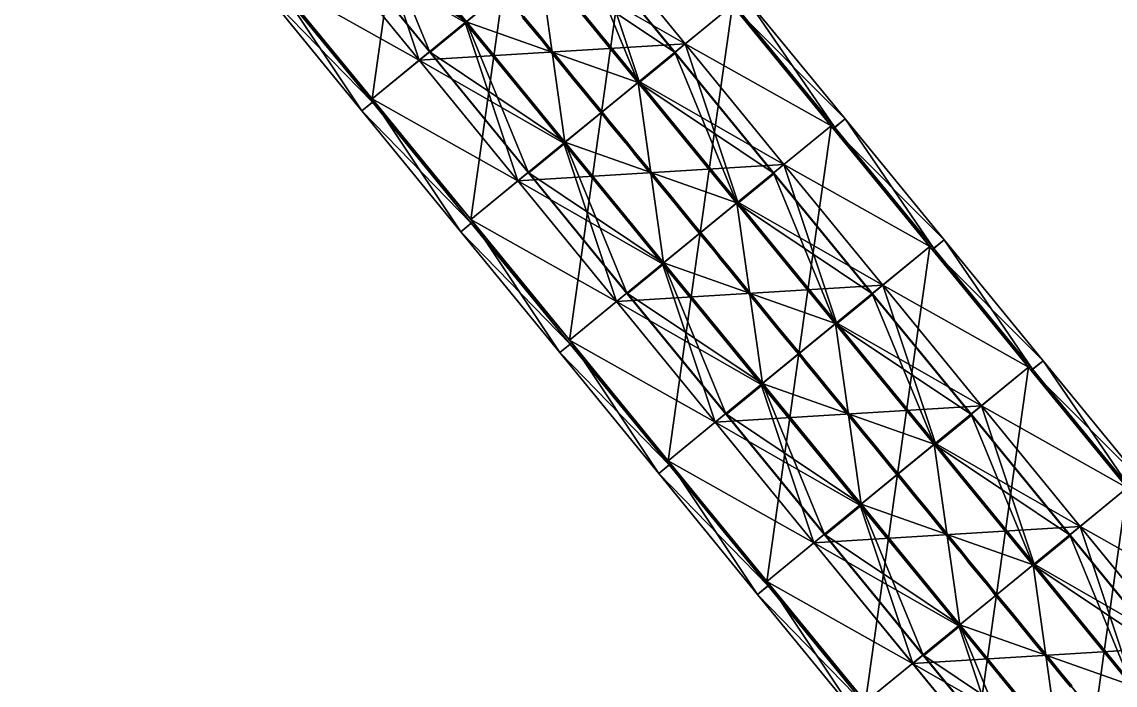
# Model space of a CAD drawing. Header units: metres. Extents: x 84843 to 90196, y 2281619 to 2289011.
# Drawn here: x 86393.33 to 86433.75, y 2288189.47 to 2288213.99 of the extents above; entities that cross this region are included whole.
import ezdxf

# ---------------------------------------------------------------- set-up
doc = ezdxf.new("R2010")
doc.units = ezdxf.units.M
doc.layers.add('Alle objekter', color=41, linetype='Continuous')
doc.layers.add('Brudetalj', color=7, linetype='Continuous', true_color=0xcacaca)
doc.layers.add('Linje - 1', color=5, linetype='Continuous', lineweight=200)

msp = doc.modelspace()

# ---------------------------------------------------------------- linework, layer by layer
at = {"layer": 'Linje - 1'}
msp.add_polyline3d([(86432.136, 2288189.42, 25.615), (86431.819, 2288189.807, 25.602), (86431.503, 2288190.194, 25.59), (86431.186, 2288190.581, 25.577), (86430.869, 2288190.968, 25.565), (86430.553, 2288191.355, 25.552), (86430.236, 2288191.742, 25.539), (86429.919, 2288192.129, 25.527), (86429.603, 2288192.516, 25.514), (86429.286, 2288192.903, 25.502), (86428.969, 2288193.29, 25.489), (86428.653, 2288193.676, 25.476), (86428.336, 2288194.063, 25.464), (86428.019, 2288194.45, 25.451), (86427.703, 2288194.837, 25.439), (86427.386, 2288195.224, 25.426), (86427.069, 2288195.611, 25.413), (86426.753, 2288195.998, 25.401), (86426.436, 2288196.385, 25.388), (86426.119, 2288196.772, 25.376), (86425.803, 2288197.159, 25.363), (86425.486, 2288197.546, 25.35), (86425.169, 2288197.933, 25.338), (86424.853, 2288198.32, 25.325), (86424.536, 2288198.707, 25.313), (86424.219, 2288199.094, 25.3), (86423.903, 2288199.481, 25.287), (86423.586, 2288199.868, 25.275), (86423.269, 2288200.254, 25.262), (86422.953, 2288200.641, 25.25), (86422.636, 2288201.028, 25.237), (86422.319, 2288201.415, 25.224), (86422.003, 2288201.802, 25.212), (86421.686, 2288202.189, 25.199), (86421.369, 2288202.576, 25.187), (86421.053, 2288202.963, 25.174), (86420.736, 2288203.35, 25.161), (86420.42, 2288203.737, 25.149), (86420.103, 2288204.124, 25.136), (86419.786, 2288204.511, 25.124), (86419.47, 2288204.898, 25.111), (86419.153, 2288205.285, 25.098), (86418.836, 2288205.672, 25.086), (86418.52, 2288206.059, 25.073), (86418.203, 2288206.446, 25.061), (86417.886, 2288206.833, 25.048), (86417.57, 2288207.219, 25.035), (86417.253, 2288207.606, 25.023), (86416.936, 2288207.993, 25.01), (86416.62, 2288208.38, 24.998), (86416.303, 2288208.767, 24.985), (86415.986, 2288209.154, 24.972), (86415.67, 2288209.541, 24.96), (86415.353, 2288209.928, 24.947), (86415.036, 2288210.315, 24.935), (86414.72, 2288210.702, 24.922), (86414.403, 2288211.089, 24.909), (86414.086, 2288211.476, 24.897), (86413.77, 2288211.863, 24.884), (86413.453, 2288212.25, 24.872), (86413.136, 2288212.637, 24.859), (86412.82, 2288213.024, 24.846), (86412.503, 2288213.411, 24.834), (86412.186, 2288213.797, 24.821), (86411.87, 2288214.184, 24.809)], dxfattribs=at)

# ---------------------------------------------------------------- meshes
at = {"layer": 'Alle objekter'}
mesh = msp.add_polyface(dxfattribs=at)
corners = [(86408.018, 2288212.575, 24.179), (86404.368, 2288217.035, 24.033), (86404.369, 2288217.034, 24.008), (86408.018, 2288212.574, 24.154), (86406.071, 2288218.428, 24.033), (86406.071, 2288218.427, 24.008), (86409.721, 2288213.968, 24.179), (86409.721, 2288213.968, 24.154)]
mesh.append_faces([[corners[k] for k in face] for face in [(0, 1, 2), (0, 2, 3), (1, 4, 5), (1, 5, 2), (4, 6, 7), (4, 7, 5), (6, 0, 3), (6, 3, 7), (5, 7, 3), (5, 3, 2), (6, 4, 1), (6, 1, 0)]])
mesh = msp.add_polyface(dxfattribs=at)
corners = [(86408.426, 2288212.878, 24.17), (86404.775, 2288217.339, 24.024), (86404.763, 2288217.33, 24.018), (86408.415, 2288212.868, 24.164), (86406.129, 2288218.448, 19.552), (86406.118, 2288218.438, 19.546), (86409.78, 2288213.986, 19.697), (86409.769, 2288213.976, 19.691)]
mesh.append_faces([[corners[k] for k in face] for face in [(0, 1, 2), (0, 2, 3), (1, 4, 5), (1, 5, 2), (4, 6, 7), (4, 7, 5), (6, 0, 3), (6, 3, 7), (5, 7, 3), (5, 3, 2), (6, 4, 1), (6, 1, 0)]])
mesh = msp.add_polyface(dxfattribs=at)
corners = [(86417.859, 2288213.182, 24.324), (86416.156, 2288211.789, 24.324), (86416.157, 2288211.788, 24.299), (86417.859, 2288213.181, 24.299), (86412.507, 2288216.248, 24.179), (86412.507, 2288216.248, 24.154), (86414.209, 2288217.642, 24.179), (86414.209, 2288217.641, 24.154)]
mesh.append_faces([[corners[k] for k in face] for face in [(0, 1, 2), (0, 2, 3), (1, 4, 5), (1, 5, 2), (4, 6, 7), (4, 7, 5), (6, 0, 3), (6, 3, 7), (5, 7, 3), (5, 3, 2), (6, 4, 1), (6, 1, 0)]])
mesh = msp.add_polyface(dxfattribs=at)
corners = [(86417.483, 2288212.84, 24.315), (86416.129, 2288211.731, 19.842), (86416.14, 2288211.741, 19.837), (86417.495, 2288212.849, 24.309), (86412.477, 2288216.193, 19.697), (86412.489, 2288216.202, 19.691), (86413.832, 2288217.301, 24.17), (86413.843, 2288217.311, 24.164)]
mesh.append_faces([[corners[k] for k in face] for face in [(0, 1, 2), (0, 2, 3), (1, 4, 5), (1, 5, 2), (4, 6, 7), (4, 7, 5), (6, 0, 3), (6, 3, 7), (5, 7, 3), (5, 3, 2), (6, 4, 1), (6, 1, 0)]])
mesh = msp.add_polyface(dxfattribs=at)
corners = [(86413.409, 2288209.54, 19.854), (86409.759, 2288214, 19.709), (86409.76, 2288213.999, 19.679), (86413.409, 2288209.54, 19.824), (86412.468, 2288216.217, 19.709), (86412.468, 2288216.216, 19.679), (86416.117, 2288211.757, 19.854), (86416.118, 2288211.756, 19.824)]
mesh.append_faces([[corners[k] for k in face] for face in [(0, 1, 2), (0, 2, 3), (1, 4, 5), (1, 5, 2), (4, 6, 7), (4, 7, 5), (6, 0, 3), (6, 3, 7), (5, 7, 3), (5, 3, 2), (6, 4, 1), (6, 1, 0)]])
mesh = msp.add_polyface(dxfattribs=at)
corners = [(86411.668, 2288208.115, 24.324), (86408.018, 2288212.575, 24.179), (86408.018, 2288212.574, 24.154), (86411.668, 2288208.115, 24.299), (86409.721, 2288213.968, 24.179), (86409.721, 2288213.968, 24.154), (86413.37, 2288209.509, 24.324), (86413.371, 2288209.508, 24.299)]
mesh.append_faces([[corners[k] for k in face] for face in [(0, 1, 2), (0, 2, 3), (1, 4, 5), (1, 5, 2), (4, 6, 7), (4, 7, 5), (6, 0, 3), (6, 3, 7), (5, 7, 3), (5, 3, 2), (6, 4, 1), (6, 1, 0)]])
mesh = msp.add_polyface(dxfattribs=at)
corners = [(86412.077, 2288208.416, 24.315), (86408.426, 2288212.878, 24.17), (86408.415, 2288212.868, 24.164), (86412.066, 2288208.406, 24.309), (86409.78, 2288213.986, 19.697), (86409.769, 2288213.976, 19.691), (86413.432, 2288209.524, 19.842), (86413.42, 2288209.515, 19.837)]
mesh.append_faces([[corners[k] for k in face] for face in [(0, 1, 2), (0, 2, 3), (1, 4, 5), (1, 5, 2), (4, 6, 7), (4, 7, 5), (6, 0, 3), (6, 3, 7), (5, 7, 3), (5, 3, 2), (6, 4, 1), (6, 1, 0)]])
mesh = msp.add_polyface(dxfattribs=at)
corners = [(86421.508, 2288208.722, 24.469), (86419.806, 2288207.329, 24.469), (86419.806, 2288207.328, 24.444), (86421.509, 2288208.722, 24.444), (86416.156, 2288211.789, 24.324), (86416.157, 2288211.788, 24.299), (86417.859, 2288213.182, 24.324), (86417.859, 2288213.181, 24.299)]
mesh.append_faces([[corners[k] for k in face] for face in [(0, 1, 2), (0, 2, 3), (1, 4, 5), (1, 5, 2), (4, 6, 7), (4, 7, 5), (6, 0, 3), (6, 3, 7), (5, 7, 3), (5, 3, 2), (6, 4, 1), (6, 1, 0)]])
mesh = msp.add_polyface(dxfattribs=at)
corners = [(86421.134, 2288208.378, 24.46), (86419.78, 2288207.27, 19.988), (86419.792, 2288207.279, 19.982), (86421.146, 2288208.387, 24.454), (86416.129, 2288211.731, 19.842), (86416.14, 2288211.741, 19.837), (86417.483, 2288212.84, 24.315), (86417.495, 2288212.849, 24.309)]
mesh.append_faces([[corners[k] for k in face] for face in [(0, 1, 2), (0, 2, 3), (1, 4, 5), (1, 5, 2), (4, 6, 7), (4, 7, 5), (6, 0, 3), (6, 3, 7), (5, 7, 3), (5, 3, 2), (6, 4, 1), (6, 1, 0)]])
mesh = msp.add_polyface(dxfattribs=at)
corners = [(86417.059, 2288205.081, 19.999), (86413.409, 2288209.54, 19.854), (86413.409, 2288209.54, 19.824), (86417.059, 2288205.08, 19.969), (86416.117, 2288211.757, 19.854), (86416.118, 2288211.756, 19.824), (86419.767, 2288207.297, 19.999), (86419.768, 2288207.297, 19.969)]
mesh.append_faces([[corners[k] for k in face] for face in [(0, 1, 2), (0, 2, 3), (1, 4, 5), (1, 5, 2), (4, 6, 7), (4, 7, 5), (6, 0, 3), (6, 3, 7), (5, 7, 3), (5, 3, 2), (6, 4, 1), (6, 1, 0)]])
mesh = msp.add_polyface(dxfattribs=at)
corners = [(86415.317, 2288203.656, 24.469), (86411.668, 2288208.115, 24.324), (86411.668, 2288208.115, 24.299), (86415.318, 2288203.655, 24.444), (86413.37, 2288209.509, 24.324), (86413.371, 2288209.508, 24.299), (86417.02, 2288205.049, 24.469), (86417.02, 2288205.049, 24.444)]
mesh.append_faces([[corners[k] for k in face] for face in [(0, 1, 2), (0, 2, 3), (1, 4, 5), (1, 5, 2), (4, 6, 7), (4, 7, 5), (6, 0, 3), (6, 3, 7), (5, 7, 3), (5, 3, 2), (6, 4, 1), (6, 1, 0)]])
mesh = msp.add_polyface(dxfattribs=at)
corners = [(86415.729, 2288203.954, 24.46), (86412.077, 2288208.416, 24.315), (86412.066, 2288208.406, 24.309), (86415.717, 2288203.945, 24.454), (86413.432, 2288209.524, 19.842), (86413.42, 2288209.515, 19.837), (86417.083, 2288205.062, 19.988), (86417.072, 2288205.053, 19.982)]
mesh.append_faces([[corners[k] for k in face] for face in [(0, 1, 2), (0, 2, 3), (1, 4, 5), (1, 5, 2), (4, 6, 7), (4, 7, 5), (6, 0, 3), (6, 3, 7), (5, 7, 3), (5, 3, 2), (6, 4, 1), (6, 1, 0)]])
mesh = msp.add_polyface(dxfattribs=at)
corners = [(86425.158, 2288204.263, 24.614), (86423.455, 2288202.869, 24.614), (86423.456, 2288202.869, 24.589), (86425.158, 2288204.262, 24.589), (86419.806, 2288207.329, 24.469), (86419.806, 2288207.328, 24.444), (86421.508, 2288208.722, 24.469), (86421.509, 2288208.722, 24.444)]
mesh.append_faces([[corners[k] for k in face] for face in [(0, 1, 2), (0, 2, 3), (1, 4, 5), (1, 5, 2), (4, 6, 7), (4, 7, 5), (6, 0, 3), (6, 3, 7), (5, 7, 3), (5, 3, 2), (6, 4, 1), (6, 1, 0)]])
mesh = msp.add_polyface(dxfattribs=at)
corners = [(86424.786, 2288203.916, 24.605), (86423.431, 2288202.808, 20.133), (86423.443, 2288202.817, 20.127), (86424.797, 2288203.926, 24.6), (86419.78, 2288207.27, 19.988), (86419.792, 2288207.279, 19.982), (86421.134, 2288208.378, 24.46), (86421.146, 2288208.387, 24.454)]
mesh.append_faces([[corners[k] for k in face] for face in [(0, 1, 2), (0, 2, 3), (1, 4, 5), (1, 5, 2), (4, 6, 7), (4, 7, 5), (6, 0, 3), (6, 3, 7), (5, 7, 3), (5, 3, 2), (6, 4, 1), (6, 1, 0)]])
mesh = msp.add_polyface(dxfattribs=at)
corners = [(86420.708, 2288200.621, 20.144), (86417.059, 2288205.081, 19.999), (86417.059, 2288205.08, 19.969), (86420.709, 2288200.62, 20.114), (86419.767, 2288207.297, 19.999), (86419.768, 2288207.297, 19.969), (86423.417, 2288202.838, 20.144), (86423.417, 2288202.837, 20.114)]
mesh.append_faces([[corners[k] for k in face] for face in [(0, 1, 2), (0, 2, 3), (1, 4, 5), (1, 5, 2), (4, 6, 7), (4, 7, 5), (6, 0, 3), (6, 3, 7), (5, 7, 3), (5, 3, 2), (6, 4, 1), (6, 1, 0)]])
mesh = msp.add_polyface(dxfattribs=at)
corners = [(86418.967, 2288199.196, 24.614), (86415.317, 2288203.656, 24.469), (86415.318, 2288203.655, 24.444), (86418.967, 2288199.196, 24.589), (86417.02, 2288205.049, 24.469), (86417.02, 2288205.049, 24.444), (86420.669, 2288200.589, 24.614), (86420.67, 2288200.589, 24.589)]
mesh.append_faces([[corners[k] for k in face] for face in [(0, 1, 2), (0, 2, 3), (1, 4, 5), (1, 5, 2), (4, 6, 7), (4, 7, 5), (6, 0, 3), (6, 3, 7), (5, 7, 3), (5, 3, 2), (6, 4, 1), (6, 1, 0)]])
mesh = msp.add_polyface(dxfattribs=at)
corners = [(86419.38, 2288199.492, 24.605), (86415.729, 2288203.954, 24.46), (86415.717, 2288203.945, 24.454), (86419.369, 2288199.483, 24.6), (86417.083, 2288205.062, 19.988), (86417.072, 2288205.053, 19.982), (86420.734, 2288200.601, 20.133), (86420.723, 2288200.591, 20.127)]
mesh.append_faces([[corners[k] for k in face] for face in [(0, 1, 2), (0, 2, 3), (1, 4, 5), (1, 5, 2), (4, 6, 7), (4, 7, 5), (6, 0, 3), (6, 3, 7), (5, 7, 3), (5, 3, 2), (6, 4, 1), (6, 1, 0)]])
mesh = msp.add_polyface(dxfattribs=at)
corners = [(86428.808, 2288199.803, 24.759), (86427.105, 2288198.41, 24.759), (86427.106, 2288198.409, 24.734), (86428.808, 2288199.803, 24.734), (86423.455, 2288202.869, 24.614), (86423.456, 2288202.869, 24.589), (86425.158, 2288204.263, 24.614), (86425.158, 2288204.262, 24.589)]
mesh.append_faces([[corners[k] for k in face] for face in [(0, 1, 2), (0, 2, 3), (1, 4, 5), (1, 5, 2), (4, 6, 7), (4, 7, 5), (6, 0, 3), (6, 3, 7), (5, 7, 3), (5, 3, 2), (6, 4, 1), (6, 1, 0)]])
mesh = msp.add_polyface(dxfattribs=at)
corners = [(86428.437, 2288199.455, 24.751), (86427.083, 2288198.346, 20.278), (86427.094, 2288198.356, 20.272), (86428.449, 2288199.464, 24.745), (86423.431, 2288202.808, 20.133), (86423.443, 2288202.817, 20.127), (86424.786, 2288203.916, 24.605), (86424.797, 2288203.926, 24.6)]
mesh.append_faces([[corners[k] for k in face] for face in [(0, 1, 2), (0, 2, 3), (1, 4, 5), (1, 5, 2), (4, 6, 7), (4, 7, 5), (6, 0, 3), (6, 3, 7), (5, 7, 3), (5, 3, 2), (6, 4, 1), (6, 1, 0)]])
mesh = msp.add_polyface(dxfattribs=at)
corners = [(86424.358, 2288196.161, 20.289), (86420.708, 2288200.621, 20.144), (86420.709, 2288200.62, 20.114), (86424.358, 2288196.161, 20.259), (86423.417, 2288202.838, 20.144), (86423.417, 2288202.837, 20.114), (86427.066, 2288198.378, 20.289), (86427.067, 2288198.377, 20.259)]
mesh.append_faces([[corners[k] for k in face] for face in [(0, 1, 2), (0, 2, 3), (1, 4, 5), (1, 5, 2), (4, 6, 7), (4, 7, 5), (6, 0, 3), (6, 3, 7), (5, 7, 3), (5, 3, 2), (6, 4, 1), (6, 1, 0)]])
mesh = msp.add_polyface(dxfattribs=at)
corners = [(86422.617, 2288194.736, 24.759), (86418.967, 2288199.196, 24.614), (86418.967, 2288199.196, 24.589), (86422.617, 2288194.736, 24.734), (86420.669, 2288200.589, 24.614), (86420.67, 2288200.589, 24.589), (86424.319, 2288196.13, 24.759), (86424.32, 2288196.129, 24.734)]
mesh.append_faces([[corners[k] for k in face] for face in [(0, 1, 2), (0, 2, 3), (1, 4, 5), (1, 5, 2), (4, 6, 7), (4, 7, 5), (6, 0, 3), (6, 3, 7), (5, 7, 3), (5, 3, 2), (6, 4, 1), (6, 1, 0)]])
mesh = msp.add_polyface(dxfattribs=at)
corners = [(86423.031, 2288195.031, 24.751), (86419.38, 2288199.492, 24.605), (86419.369, 2288199.483, 24.6), (86423.02, 2288195.021, 24.745), (86420.734, 2288200.601, 20.133), (86420.723, 2288200.591, 20.127), (86424.386, 2288196.139, 20.278), (86424.374, 2288196.13, 20.272)]
mesh.append_faces([[corners[k] for k in face] for face in [(0, 1, 2), (0, 2, 3), (1, 4, 5), (1, 5, 2), (4, 6, 7), (4, 7, 5), (6, 0, 3), (6, 3, 7), (5, 7, 3), (5, 3, 2), (6, 4, 1), (6, 1, 0)]])
mesh = msp.add_polyface(dxfattribs=at)
corners = [(86432.457, 2288195.343, 24.905), (86430.755, 2288193.95, 24.905), (86430.755, 2288193.95, 24.88), (86432.458, 2288195.343, 24.88), (86427.105, 2288198.41, 24.759), (86427.106, 2288198.409, 24.734), (86428.808, 2288199.803, 24.759), (86428.808, 2288199.803, 24.734)]
mesh.append_faces([[corners[k] for k in face] for face in [(0, 1, 2), (0, 2, 3), (1, 4, 5), (1, 5, 2), (4, 6, 7), (4, 7, 5), (6, 0, 3), (6, 3, 7), (5, 7, 3), (5, 3, 2), (6, 4, 1), (6, 1, 0)]])
mesh = msp.add_polyface(dxfattribs=at)
corners = [(86432.088, 2288194.993, 24.896), (86430.734, 2288193.885, 20.424), (86430.746, 2288193.894, 20.418), (86432.1, 2288195.002, 24.89), (86427.083, 2288198.346, 20.278), (86427.094, 2288198.356, 20.272), (86428.437, 2288199.455, 24.751), (86428.449, 2288199.464, 24.745)]
mesh.append_faces([[corners[k] for k in face] for face in [(0, 1, 2), (0, 2, 3), (1, 4, 5), (1, 5, 2), (4, 6, 7), (4, 7, 5), (6, 0, 3), (6, 3, 7), (5, 7, 3), (5, 3, 2), (6, 4, 1), (6, 1, 0)]])
mesh = msp.add_polyface(dxfattribs=at)
corners = [(86428.007, 2288191.702, 20.435), (86424.358, 2288196.161, 20.289), (86424.358, 2288196.161, 20.259), (86428.008, 2288191.701, 20.405), (86427.066, 2288198.378, 20.289), (86427.067, 2288198.377, 20.259), (86430.716, 2288193.918, 20.435), (86430.717, 2288193.918, 20.405)]
mesh.append_faces([[corners[k] for k in face] for face in [(0, 1, 2), (0, 2, 3), (1, 4, 5), (1, 5, 2), (4, 6, 7), (4, 7, 5), (6, 0, 3), (6, 3, 7), (5, 7, 3), (5, 3, 2), (6, 4, 1), (6, 1, 0)]])
mesh = msp.add_polyface(dxfattribs=at)
corners = [(86426.266, 2288190.277, 24.905), (86422.617, 2288194.736, 24.759), (86422.617, 2288194.736, 24.734), (86426.267, 2288190.276, 24.88), (86424.319, 2288196.13, 24.759), (86424.32, 2288196.129, 24.734), (86427.969, 2288191.67, 24.905), (86427.969, 2288191.67, 24.88)]
mesh.append_faces([[corners[k] for k in face] for face in [(0, 1, 2), (0, 2, 3), (1, 4, 5), (1, 5, 2), (4, 6, 7), (4, 7, 5), (6, 0, 3), (6, 3, 7), (5, 7, 3), (5, 3, 2), (6, 4, 1), (6, 1, 0)]])
mesh = msp.add_polyface(dxfattribs=at)
corners = [(86426.683, 2288190.569, 24.896), (86423.031, 2288195.031, 24.751), (86423.02, 2288195.021, 24.745), (86426.671, 2288190.56, 24.89), (86424.386, 2288196.139, 20.278), (86424.374, 2288196.13, 20.272), (86428.037, 2288191.677, 20.424), (86428.026, 2288191.668, 20.418)]
mesh.append_faces([[corners[k] for k in face] for face in [(0, 1, 2), (0, 2, 3), (1, 4, 5), (1, 5, 2), (4, 6, 7), (4, 7, 5), (6, 0, 3), (6, 3, 7), (5, 7, 3), (5, 3, 2), (6, 4, 1), (6, 1, 0)]])
mesh = msp.add_polyface(dxfattribs=at)
corners = [(86436.107, 2288190.884, 25.05), (86434.404, 2288189.49, 25.05), (86434.405, 2288189.49, 25.025), (86436.107, 2288190.883, 25.025), (86430.755, 2288193.95, 24.905), (86430.755, 2288193.95, 24.88), (86432.457, 2288195.343, 24.905), (86432.458, 2288195.343, 24.88)]
mesh.append_faces([[corners[k] for k in face] for face in [(0, 1, 2), (0, 2, 3), (1, 4, 5), (1, 5, 2), (4, 6, 7), (4, 7, 5), (6, 0, 3), (6, 3, 7), (5, 7, 3), (5, 3, 2), (6, 4, 1), (6, 1, 0)]])
mesh = msp.add_polyface(dxfattribs=at)
corners = [(86435.74, 2288190.531, 25.041), (86434.385, 2288189.423, 20.569), (86434.397, 2288189.432, 20.563), (86435.751, 2288190.541, 25.035), (86430.734, 2288193.885, 20.424), (86430.746, 2288193.894, 20.418), (86432.088, 2288194.993, 24.896), (86432.1, 2288195.002, 24.89)]
mesh.append_faces([[corners[k] for k in face] for face in [(0, 1, 2), (0, 2, 3), (1, 4, 5), (1, 5, 2), (4, 6, 7), (4, 7, 5), (6, 0, 3), (6, 3, 7), (5, 7, 3), (5, 3, 2), (6, 4, 1), (6, 1, 0)]])
mesh = msp.add_polyface(dxfattribs=at)
corners = [(86431.657, 2288187.242, 20.58), (86428.007, 2288191.702, 20.435), (86428.008, 2288191.701, 20.405), (86431.658, 2288187.242, 20.55), (86430.716, 2288193.918, 20.435), (86430.717, 2288193.918, 20.405), (86434.366, 2288189.459, 20.58), (86434.366, 2288189.458, 20.55)]
mesh.append_faces([[corners[k] for k in face] for face in [(0, 1, 2), (0, 2, 3), (1, 4, 5), (1, 5, 2), (4, 6, 7), (4, 7, 5), (6, 0, 3), (6, 3, 7), (5, 7, 3), (5, 3, 2), (6, 4, 1), (6, 1, 0)]])
mesh = msp.add_polyface(dxfattribs=at)
corners = [(86429.916, 2288185.817, 25.05), (86426.266, 2288190.277, 24.905), (86426.267, 2288190.276, 24.88), (86429.916, 2288185.817, 25.025), (86427.969, 2288191.67, 24.905), (86427.969, 2288191.67, 24.88), (86431.618, 2288187.21, 25.05), (86431.619, 2288187.21, 25.025)]
mesh.append_faces([[corners[k] for k in face] for face in [(0, 1, 2), (0, 2, 3), (1, 4, 5), (1, 5, 2), (4, 6, 7), (4, 7, 5), (6, 0, 3), (6, 3, 7), (5, 7, 3), (5, 3, 2), (6, 4, 1), (6, 1, 0)]])
mesh = msp.add_polyface(dxfattribs=at)
corners = [(86430.334, 2288186.107, 25.041), (86426.683, 2288190.569, 24.896), (86426.671, 2288190.56, 24.89), (86430.323, 2288186.098, 25.035), (86428.037, 2288191.677, 20.424), (86428.026, 2288191.668, 20.418), (86431.688, 2288187.216, 20.569), (86431.677, 2288187.206, 20.563)]
mesh.append_faces([[corners[k] for k in face] for face in [(0, 1, 2), (0, 2, 3), (1, 4, 5), (1, 5, 2), (4, 6, 7), (4, 7, 5), (6, 0, 3), (6, 3, 7), (5, 7, 3), (5, 3, 2), (6, 4, 1), (6, 1, 0)]])
at = {"layer": 'Brudetalj'}
mesh = msp.add_polyface(dxfattribs=at)
corners = [(86387.618, 2288233.05, 24.066), (86391.275, 2288228.581, 24.212), (86391.662, 2288228.898, 24.192), (86387.618, 2288233.05, 23.396), (86391.275, 2288228.581, 23.542), (86388.059, 2288233.411, 23.446), (86391.716, 2288228.942, 23.592), (86391.716, 2288228.942, 24.122), (86395.374, 2288224.473, 24.267), (86395.374, 2288224.473, 24.087), (86391.716, 2288228.942, 23.942), (86395.319, 2288224.429, 24.337), (86394.932, 2288224.112, 24.357), (86394.932, 2288224.112, 23.687), (86395.374, 2288224.473, 23.737), (86399.031, 2288220.004, 24.413), (86399.031, 2288220.004, 24.233), (86398.977, 2288219.96, 24.483), (86398.59, 2288219.643, 24.503), (86398.59, 2288219.643, 23.833), (86399.031, 2288220.004, 23.883), (86402.688, 2288215.535, 24.558), (86402.688, 2288215.535, 24.378), (86402.634, 2288215.491, 24.628), (86402.247, 2288215.174, 24.648), (86402.247, 2288215.174, 23.978), (86402.688, 2288215.535, 24.028), (86406.345, 2288211.066, 24.704), (86406.345, 2288211.066, 24.524), (86406.291, 2288211.022, 24.774), (86405.904, 2288210.705, 24.794), (86405.904, 2288210.705, 24.124), (86406.345, 2288211.066, 24.174), (86410.003, 2288206.597, 24.669), (86410.003, 2288206.597, 24.849), (86409.948, 2288206.553, 24.919), (86409.561, 2288206.236, 24.269), (86410.003, 2288206.597, 24.319)]
mesh.append_faces([[corners[k] for k in face] for face in [(0, 1, 2), (3, 4, 1), (5, 6, 4), (7, 8, 9), (7, 9, 10), (2, 11, 8), (2, 8, 7), (1, 12, 11), (1, 11, 2), (4, 13, 12), (4, 12, 1), (6, 14, 13), (6, 13, 4), (10, 9, 14), (10, 14, 6), (8, 15, 16), (8, 16, 9), (11, 17, 15), (11, 15, 8), (12, 18, 17), (12, 17, 11), (13, 19, 18), (13, 18, 12), (14, 20, 19), (14, 19, 13), (9, 16, 20), (9, 20, 14), (15, 21, 22), (15, 22, 16), (17, 23, 21), (17, 21, 15), (18, 24, 23), (18, 23, 17), (19, 25, 24), (19, 24, 18), (20, 26, 25), (20, 25, 19), (16, 22, 26), (16, 26, 20), (21, 27, 28), (21, 28, 22), (23, 29, 27), (23, 27, 21), (24, 30, 29), (24, 29, 23), (25, 31, 30), (25, 30, 24), (26, 32, 31), (26, 31, 25), (22, 28, 32), (22, 32, 26), (27, 33, 28), (29, 34, 27), (30, 35, 29), (32, 36, 31), (28, 37, 32)]])
mesh = msp.add_polyface(dxfattribs=at)
corners = [(86400.719, 2288221.494, 23.888), (86398.978, 2288220.069, 23.931), (86395.328, 2288224.529, 23.785), (86398.978, 2288220.069, 24.231), (86395.328, 2288224.529, 24.085), (86407.464, 2288219.568, 24.533), (86412.301, 2288223.526, 24.376), (86408.651, 2288227.986, 24.231), (86410.56, 2288222.101, 24.033), (86404.369, 2288217.034, 24.033), (86406.91, 2288226.561, 23.888), (86402.627, 2288215.609, 24.076), (86402.627, 2288215.609, 24.376), (86403.814, 2288224.027, 24.388), (86411.114, 2288215.108, 24.679), (86415.951, 2288219.066, 24.521), (86415.951, 2288219.066, 24.221), (86412.301, 2288223.526, 24.076), (86414.209, 2288217.641, 24.179), (86408.018, 2288212.575, 24.179), (86406.277, 2288211.15, 24.221), (86406.277, 2288211.15, 24.521), (86414.763, 2288210.648, 24.824), (86419.6, 2288214.607, 24.666), (86419.6, 2288214.607, 24.366), (86417.859, 2288213.182, 24.324), (86423.25, 2288210.147, 24.812)]
mesh.append_faces([[corners[k] for k in face] for face in [(0, 1, 2), (1, 3, 4), (1, 4, 2), (5, 6, 7), (8, 9, 0), (8, 0, 10), (9, 11, 1), (9, 1, 0), (11, 12, 3), (11, 3, 1), (12, 5, 13), (12, 13, 3), (14, 15, 6), (14, 6, 5), (15, 16, 17), (15, 17, 6), (16, 18, 8), (16, 8, 17), (18, 19, 9), (18, 9, 8), (19, 20, 11), (19, 11, 9), (20, 12, 11), (21, 14, 5), (21, 5, 12), (22, 23, 15), (22, 15, 14), (23, 24, 16), (23, 16, 15), (24, 25, 18), (24, 18, 16), (25, 19, 18), (26, 24, 23)]])
mesh = msp.add_polyface(dxfattribs=at)
corners = [(86419.676, 2288214.514, 24.669), (86419.676, 2288214.514, 24.849), (86416.019, 2288218.983, 24.704), (86416.019, 2288218.983, 24.524), (86419.73, 2288214.558, 24.919), (86416.073, 2288219.027, 24.774), (86420.117, 2288214.875, 24.939), (86416.46, 2288219.344, 24.794), (86420.117, 2288214.875, 24.269), (86416.46, 2288219.344, 24.124), (86419.676, 2288214.514, 24.319), (86416.019, 2288218.983, 24.174), (86423.333, 2288210.045, 24.815), (86423.333, 2288210.045, 24.995), (86423.388, 2288210.089, 25.065), (86423.775, 2288210.406, 25.085), (86423.775, 2288210.406, 24.415), (86423.333, 2288210.045, 24.465), (86426.991, 2288205.576, 24.96), (86426.991, 2288205.576, 25.14), (86427.045, 2288205.62, 25.21), (86427.432, 2288205.937, 25.23), (86427.432, 2288205.937, 24.56), (86426.991, 2288205.576, 24.61), (86430.648, 2288201.107, 25.106), (86430.648, 2288201.107, 25.286), (86430.702, 2288201.151, 25.356), (86431.089, 2288201.468, 25.376), (86431.089, 2288201.468, 24.706), (86430.648, 2288201.107, 24.756), (86434.305, 2288196.638, 25.251), (86434.305, 2288196.638, 25.431), (86434.359, 2288196.682, 25.501), (86434.746, 2288196.999, 25.521), (86434.746, 2288196.999, 24.851), (86434.305, 2288196.638, 24.901), (86438.404, 2288192.53, 25.667), (86438.404, 2288192.53, 24.997)]
mesh.append_faces([[corners[k] for k in face] for face in [(0, 1, 2), (0, 2, 3), (1, 4, 5), (4, 6, 7), (6, 8, 9), (8, 10, 11), (10, 0, 3), (12, 13, 1), (12, 1, 0), (13, 14, 4), (13, 4, 1), (14, 15, 6), (14, 6, 4), (15, 16, 8), (15, 8, 6), (16, 17, 10), (16, 10, 8), (17, 12, 0), (17, 0, 10), (18, 19, 13), (18, 13, 12), (19, 20, 14), (19, 14, 13), (20, 21, 15), (20, 15, 14), (21, 22, 16), (21, 16, 15), (22, 23, 17), (22, 17, 16), (23, 18, 12), (23, 12, 17), (24, 25, 19), (24, 19, 18), (25, 26, 20), (25, 20, 19), (26, 27, 21), (26, 21, 20), (27, 28, 22), (27, 22, 21), (28, 29, 23), (28, 23, 22), (29, 24, 18), (29, 18, 23), (30, 31, 25), (30, 25, 24), (31, 32, 26), (31, 26, 25), (32, 33, 27), (32, 27, 26), (33, 34, 28), (33, 28, 27), (34, 35, 29), (34, 29, 28), (35, 30, 24), (35, 24, 29), (36, 34, 33), (37, 35, 34)]])
mesh = msp.add_polyface(dxfattribs=at)
corners = [(86406.277, 2288211.15, 24.221), (86406.277, 2288211.15, 24.521), (86402.627, 2288215.609, 24.376), (86417.859, 2288213.182, 24.324), (86411.668, 2288208.115, 24.324), (86408.018, 2288212.575, 24.179), (86409.927, 2288206.69, 24.366), (86409.927, 2288206.69, 24.666), (86414.763, 2288210.648, 24.824), (86411.114, 2288215.108, 24.679), (86418.413, 2288206.189, 24.969), (86423.25, 2288210.147, 24.812), (86419.6, 2288214.607, 24.666), (86423.25, 2288210.147, 24.512), (86419.6, 2288214.607, 24.366), (86421.509, 2288208.722, 24.469), (86415.318, 2288203.655, 24.469), (86413.576, 2288202.23, 24.512), (86413.576, 2288202.23, 24.812), (86422.063, 2288201.729, 25.114), (86426.899, 2288205.687, 24.957), (86426.899, 2288205.687, 24.657), (86425.158, 2288204.262, 24.614), (86418.967, 2288199.196, 24.614), (86417.226, 2288197.771, 24.957), (86430.549, 2288201.228, 25.102), (86430.549, 2288201.228, 24.802)]
mesh.append_faces([[corners[k] for k in face] for face in [(0, 1, 2), (3, 4, 5), (4, 6, 0), (4, 0, 5), (6, 7, 1), (6, 1, 0), (7, 8, 9), (7, 9, 1), (10, 11, 12), (10, 12, 8), (11, 13, 14), (13, 15, 3), (13, 3, 14), (15, 16, 4), (15, 4, 3), (16, 17, 6), (16, 6, 4), (17, 18, 7), (17, 7, 6), (18, 10, 8), (18, 8, 7), (19, 20, 11), (19, 11, 10), (20, 21, 13), (20, 13, 11), (21, 22, 15), (21, 15, 13), (22, 23, 16), (22, 16, 15), (24, 10, 18), (25, 26, 21), (25, 21, 20), (26, 22, 21)]])
mesh = msp.add_polyface(dxfattribs=at)
corners = [(86406.345, 2288211.066, 24.704), (86410.003, 2288206.597, 24.849), (86410.003, 2288206.597, 24.669), (86406.291, 2288211.022, 24.774), (86409.948, 2288206.553, 24.919), (86405.904, 2288210.705, 24.794), (86409.561, 2288206.236, 24.939), (86405.904, 2288210.705, 24.124), (86409.561, 2288206.236, 24.269), (86406.345, 2288211.066, 24.174), (86410.003, 2288206.597, 24.319), (86406.345, 2288211.066, 24.524), (86413.66, 2288202.128, 24.995), (86413.66, 2288202.128, 24.815), (86413.606, 2288202.084, 25.065), (86413.219, 2288201.767, 25.085), (86413.219, 2288201.767, 24.415), (86413.66, 2288202.128, 24.465), (86417.317, 2288197.659, 25.14), (86417.317, 2288197.659, 24.96), (86417.263, 2288197.615, 25.21), (86416.876, 2288197.298, 25.23), (86416.876, 2288197.298, 24.56), (86417.317, 2288197.659, 24.61), (86420.974, 2288193.19, 25.286), (86420.974, 2288193.19, 25.106), (86420.92, 2288193.146, 25.356), (86420.533, 2288192.829, 25.376), (86420.533, 2288192.829, 24.706), (86420.974, 2288193.19, 24.756), (86424.632, 2288188.722, 25.431), (86424.632, 2288188.722, 25.251), (86424.577, 2288188.677, 25.501), (86424.19, 2288188.361, 25.521), (86424.19, 2288188.361, 24.851), (86424.632, 2288188.722, 24.901), (86428.289, 2288184.253, 25.397), (86428.289, 2288184.253, 25.047)]
mesh.append_faces([[corners[k] for k in face] for face in [(0, 1, 2), (3, 4, 1), (5, 6, 4), (7, 8, 6), (7, 6, 5), (9, 10, 8), (11, 2, 10), (1, 12, 13), (1, 13, 2), (4, 14, 12), (4, 12, 1), (6, 15, 14), (6, 14, 4), (8, 16, 15), (8, 15, 6), (10, 17, 16), (10, 16, 8), (2, 13, 17), (2, 17, 10), (12, 18, 19), (12, 19, 13), (14, 20, 18), (14, 18, 12), (15, 21, 20), (15, 20, 14), (16, 22, 21), (16, 21, 15), (17, 23, 22), (17, 22, 16), (13, 19, 23), (13, 23, 17), (18, 24, 25), (18, 25, 19), (20, 26, 24), (20, 24, 18), (21, 27, 26), (21, 26, 20), (22, 28, 27), (22, 27, 21), (23, 29, 28), (23, 28, 22), (19, 25, 29), (19, 29, 23), (24, 30, 31), (24, 31, 25), (26, 32, 30), (26, 30, 24), (27, 33, 32), (27, 32, 26), (28, 34, 33), (28, 33, 27), (29, 35, 34), (29, 34, 28), (25, 31, 35), (25, 35, 29), (30, 36, 31), (31, 37, 35)]])
mesh = msp.add_polyface(dxfattribs=at)
corners = [(86418.967, 2288199.196, 24.614), (86417.226, 2288197.771, 24.657), (86413.576, 2288202.23, 24.512), (86415.318, 2288203.655, 24.469), (86417.226, 2288197.771, 24.957), (86413.576, 2288202.23, 24.812), (86422.063, 2288201.729, 25.114), (86418.413, 2288206.189, 24.969), (86425.712, 2288197.269, 25.259), (86430.549, 2288201.228, 25.102), (86426.899, 2288205.687, 24.957), (86430.549, 2288201.228, 24.802), (86428.808, 2288199.803, 24.759), (86425.158, 2288204.262, 24.614), (86422.617, 2288194.736, 24.759), (86420.876, 2288193.311, 24.802), (86420.876, 2288193.311, 25.102), (86429.362, 2288192.81, 25.405), (86432.458, 2288195.343, 24.905), (86426.266, 2288190.277, 24.905), (86424.525, 2288188.852, 24.947), (86424.525, 2288188.852, 25.247), (86429.916, 2288185.817, 25.05), (86428.175, 2288184.392, 25.092), (86428.175, 2288184.392, 25.392), (86433.012, 2288188.35, 25.55), (86433.566, 2288181.357, 25.195), (86431.824, 2288179.932, 25.238)]
mesh.append_faces([[corners[k] for k in face] for face in [(0, 1, 2), (0, 2, 3), (1, 4, 5), (1, 5, 2), (4, 6, 7), (8, 9, 10), (8, 10, 6), (11, 12, 13), (12, 14, 0), (12, 0, 13), (14, 15, 1), (14, 1, 0), (15, 16, 4), (15, 4, 1), (16, 8, 6), (16, 6, 4), (17, 9, 8), (18, 19, 14), (18, 14, 12), (19, 20, 15), (19, 15, 14), (20, 21, 16), (20, 16, 15), (21, 17, 8), (21, 8, 16), (22, 23, 20), (22, 20, 19), (23, 24, 21), (23, 21, 20), (24, 25, 17), (24, 17, 21), (26, 23, 22), (27, 24, 23)]])
mesh = msp.add_polyface(dxfattribs=at)
corners = [(86429.362, 2288192.81, 25.405), (86434.199, 2288196.768, 25.247), (86430.549, 2288201.228, 25.102), (86434.199, 2288196.768, 24.947), (86430.549, 2288201.228, 24.802), (86432.458, 2288195.343, 24.905), (86428.808, 2288199.803, 24.759), (86433.012, 2288188.35, 25.55), (86437.848, 2288192.308, 25.392), (86437.848, 2288192.308, 25.092), (86436.107, 2288190.883, 25.05), (86429.916, 2288185.817, 25.05), (86426.266, 2288190.277, 24.905), (86436.661, 2288183.891, 25.695), (86441.498, 2288187.849, 25.538), (86441.498, 2288187.849, 25.238), (86439.757, 2288186.424, 25.195), (86433.566, 2288181.357, 25.195), (86431.824, 2288179.932, 25.238), (86428.175, 2288184.392, 25.092), (86431.824, 2288179.932, 25.538), (86428.175, 2288184.392, 25.392), (86440.311, 2288179.431, 25.84), (86445.148, 2288183.389, 25.683), (86445.148, 2288183.389, 25.383), (86443.406, 2288181.964, 25.34), (86448.797, 2288178.93, 25.828), (86448.797, 2288178.93, 25.528)]
mesh.append_faces([[corners[k] for k in face] for face in [(0, 1, 2), (1, 3, 4), (1, 4, 2), (3, 5, 6), (3, 6, 4), (7, 8, 1), (7, 1, 0), (8, 9, 3), (8, 3, 1), (9, 10, 5), (9, 5, 3), (10, 11, 12), (10, 12, 5), (13, 14, 8), (13, 8, 7), (14, 15, 9), (14, 9, 8), (15, 16, 10), (15, 10, 9), (16, 17, 11), (16, 11, 10), (17, 18, 19), (20, 13, 7), (20, 7, 21), (22, 23, 14), (22, 14, 13), (23, 24, 15), (23, 15, 14), (24, 25, 16), (24, 16, 15), (25, 17, 16), (26, 24, 23), (27, 25, 24)]])

doc.saveas('drawing.dxf')
